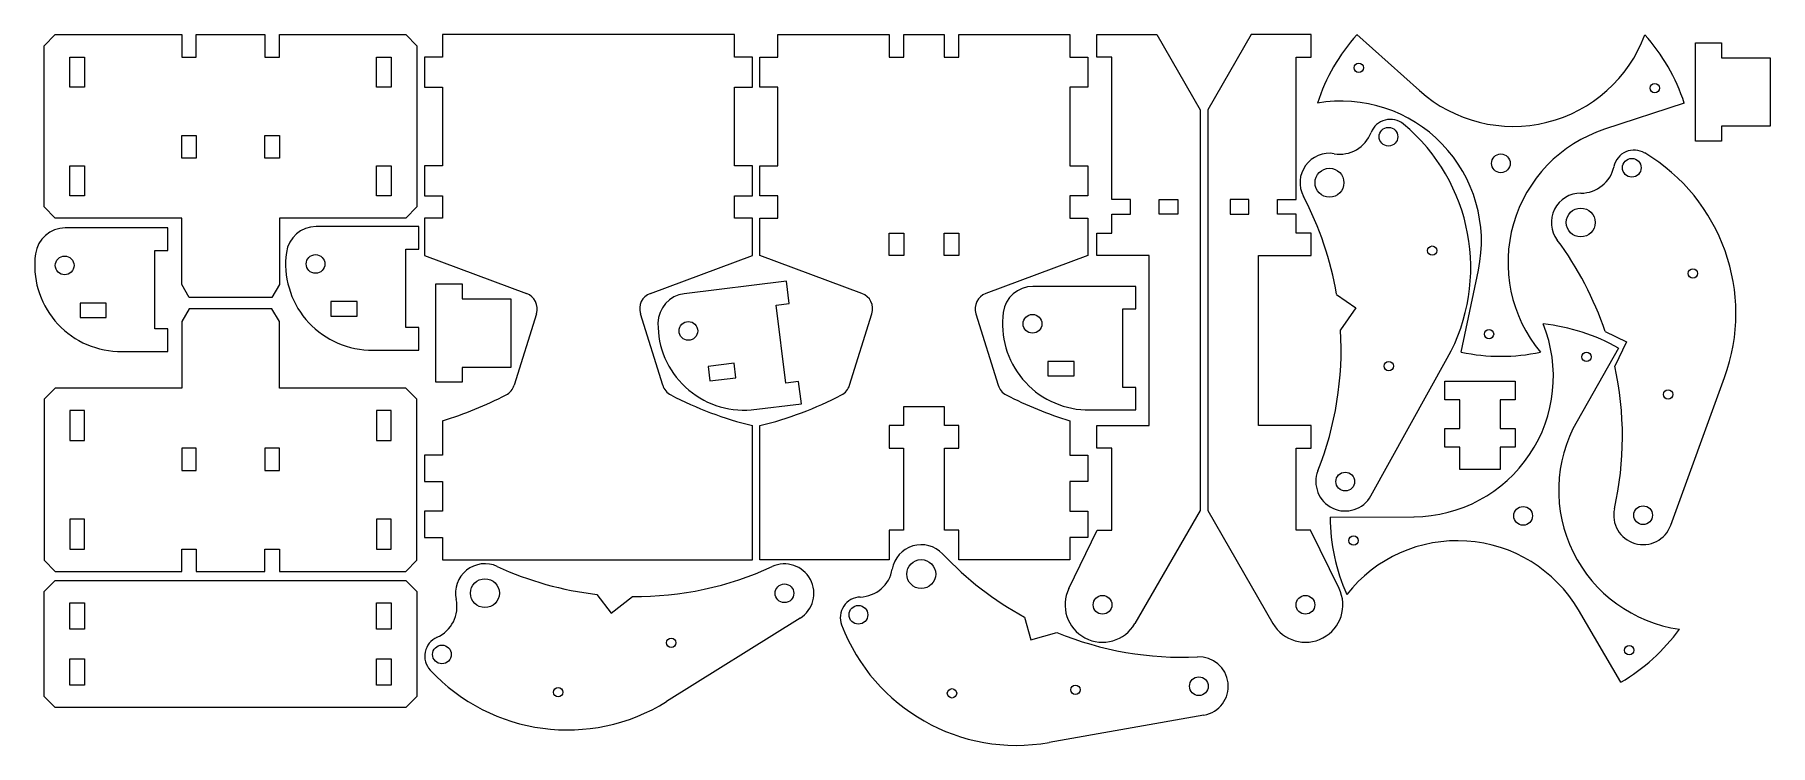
# Model space of a CAD drawing. Header units: inches. Extents: x 2.5 to 25.6, y 4.9 to 14.3.
import ezdxf

# ---------------------------------------------------------------- set-up
doc = ezdxf.new("R2010")
doc.units = ezdxf.units.IN
doc.header["$MEASUREMENT"] = 0

msp = doc.modelspace()

# ---------------------------------------------------------------- linework, layer by layer
at = {"color": 7, "linetype": 'Continuous', "lineweight": 15}
for p, q in [((2.731, 14.35), (2.581, 14.2)), ((2.581, 12.047), (2.581, 14.2)), ((2.731, 14.35), (4.419, 14.35)), ((4.419, 14.35), (4.419, 14.05)), ((4.614, 14.05), (4.614, 14.35)), ((4.614, 14.35), (5.529, 14.35)), ((5.529, 14.35), (5.529, 14.05)), ((5.724, 14.05), (5.724, 14.35)), ((5.724, 14.35), (7.411, 14.35)), ((7.561, 14.2), (7.411, 14.35)), ((7.561, 14.2), (7.561, 12.047)), ((7.901, 14.35), (7.901, 14.05)), ((11.801, 14.35), (7.901, 14.35)), ((11.801, 14.05), (11.801, 14.35)), ((12.381, 14.05), (12.381, 14.35)), ((12.381, 14.35), (13.867, 14.35)), ((13.867, 14.35), (13.867, 14.05)), ((14.062, 14.35), (14.601, 14.35)), ((14.062, 14.05), (14.062, 14.35)), ((14.601, 14.35), (14.601, 14.05)), ((14.796, 14.35), (16.281, 14.35)), ((14.796, 14.05), (14.796, 14.35)), ((16.281, 14.35), (16.281, 14.05)), ((16.642, 14.05), (16.642, 14.35)), ((16.642, 14.35), (17.442, 14.35)), ((17.442, 14.35), (18.022, 13.345)), ((18.702, 14.35), (18.122, 13.345)), ((19.502, 14.35), (18.702, 14.35)), ((19.502, 14.05), (19.502, 14.35)), ((20.115, 14.35), (20.95, 13.602)), ((24.636, 12.925), (24.636, 14.24)), ((24.636, 14.24), (24.986, 14.24)), ((24.986, 14.24), (24.986, 14.04)), ((2.926, 14.05), (3.121, 14.05)), ((2.926, 13.65), (2.926, 14.05)), ((3.121, 14.05), (3.121, 13.65)), ((4.419, 14.05), (4.614, 14.05)), ((5.529, 14.05), (5.724, 14.05)), ((7.021, 14.05), (7.216, 14.05)), ((7.021, 13.65), (7.021, 14.05)), ((7.216, 14.05), (7.216, 13.65)), ((7.661, 14.05), (7.661, 13.65)), ((7.901, 14.05), (7.661, 14.05)), ((12.041, 14.05), (11.801, 14.05)), ((12.041, 13.65), (12.041, 14.05)), ((12.141, 14.05), (12.381, 14.05)), ((12.141, 13.65), (12.141, 14.05)), ((13.867, 14.05), (14.062, 14.05)), ((14.601, 14.05), (14.796, 14.05)), ((16.281, 14.05), (16.521, 14.05)), ((16.521, 14.05), (16.521, 13.65)), ((16.842, 14.05), (16.642, 14.05)), ((16.842, 12.147), (16.842, 14.05)), ((19.302, 12.147), (19.302, 14.05)), ((19.302, 14.05), (19.502, 14.05)), ((24.986, 14.04), (25.636, 14.04)), ((25.636, 14.04), (25.636, 13.125)), ((3.121, 13.65), (2.926, 13.65)), ((7.216, 13.65), (7.021, 13.65)), ((7.661, 13.65), (7.901, 13.65)), ((7.901, 13.65), (7.901, 12.597)), ((11.801, 13.65), (12.041, 13.65)), ((11.801, 12.597), (11.801, 13.65)), ((12.381, 13.65), (12.141, 13.65)), ((12.381, 12.597), (12.381, 13.65)), ((16.281, 13.65), (16.281, 12.597)), ((16.521, 13.65), (16.281, 13.65)), ((18.022, 13.345), (18.022, 7.988)), ((18.122, 13.345), (18.122, 7.988)), ((24.487, 13.435), (23.422, 13.085)), ((4.419, 13), (4.614, 13)), ((4.419, 12.7), (4.419, 13)), ((4.614, 13), (4.614, 12.7)), ((5.529, 12.7), (5.529, 13)), ((5.529, 13), (5.724, 13)), ((5.724, 13), (5.724, 12.7)), ((24.986, 13.125), (24.986, 12.925)), ((25.636, 13.125), (24.986, 13.125)), ((24.986, 12.925), (24.636, 12.925)), ((2.926, 12.597), (3.121, 12.597)), ((2.926, 12.197), (2.926, 12.597)), ((3.121, 12.597), (3.121, 12.197)), ((4.614, 12.7), (4.419, 12.7)), ((5.724, 12.7), (5.529, 12.7)), ((7.021, 12.597), (7.216, 12.597)), ((7.021, 12.197), (7.021, 12.597)), ((7.216, 12.597), (7.216, 12.197)), ((7.661, 12.597), (7.661, 12.197)), ((7.901, 12.597), (7.661, 12.597)), ((12.041, 12.597), (11.801, 12.597)), ((12.041, 12.197), (12.041, 12.597)), ((12.141, 12.597), (12.381, 12.597)), ((12.141, 12.197), (12.141, 12.597)), ((16.281, 12.597), (16.521, 12.597)), ((16.521, 12.597), (16.521, 12.197)), ((3.121, 12.197), (2.926, 12.197)), ((7.216, 12.197), (7.021, 12.197)), ((7.661, 12.197), (7.901, 12.197)), ((7.901, 12.197), (7.901, 11.897)), ((11.801, 12.197), (12.041, 12.197)), ((11.801, 11.897), (11.801, 12.197)), ((12.381, 12.197), (12.141, 12.197)), ((12.381, 11.897), (12.381, 12.197)), ((16.521, 12.197), (16.281, 12.197)), ((16.281, 12.197), (16.281, 11.897)), ((17.092, 12.147), (16.842, 12.147)), ((17.092, 11.952), (17.092, 12.147)), ((17.472, 11.952), (17.472, 12.147)), ((17.472, 12.147), (17.722, 12.147)), ((17.722, 12.147), (17.722, 11.952)), ((18.672, 12.147), (18.422, 12.147)), ((18.422, 12.147), (18.422, 11.952)), ((18.672, 11.952), (18.672, 12.147)), ((19.052, 12.147), (19.302, 12.147)), ((19.052, 11.952), (19.052, 12.147)), ((2.581, 12.047), (2.731, 11.897)), ((4.419, 11.897), (2.731, 11.897)), ((4.419, 11.01), (4.419, 11.897)), ((7.411, 11.897), (5.724, 11.897)), ((5.724, 11.897), (5.724, 11.01)), ((7.411, 11.897), (7.561, 12.047)), ((7.661, 11.897), (7.661, 11.397)), ((7.901, 11.897), (7.661, 11.897)), ((12.041, 11.897), (11.801, 11.897)), ((12.041, 11.397), (12.041, 11.897)), ((12.141, 11.897), (12.381, 11.897)), ((12.141, 11.397), (12.141, 11.897)), ((16.281, 11.897), (16.521, 11.897)), ((16.521, 11.897), (16.521, 11.397)), ((16.842, 11.697), (16.842, 11.952)), ((16.842, 11.952), (17.092, 11.952)), ((17.722, 11.952), (17.472, 11.952)), ((18.422, 11.952), (18.672, 11.952)), ((19.302, 11.952), (19.052, 11.952)), ((19.302, 11.697), (19.302, 11.952)), ((4.236, 11.766), (2.863, 11.766)), ((4.236, 11.466), (4.236, 11.766)), ((7.587, 11.785), (6.214, 11.785)), ((7.587, 11.485), (7.587, 11.785)), ((13.867, 11.697), (14.062, 11.697)), ((13.867, 11.397), (13.867, 11.697)), ((14.062, 11.697), (14.062, 11.397)), ((14.601, 11.697), (14.796, 11.697)), ((14.601, 11.397), (14.601, 11.697)), ((14.796, 11.697), (14.796, 11.397)), ((16.642, 11.397), (16.642, 11.697)), ((16.642, 11.697), (16.842, 11.697)), ((19.502, 11.697), (19.302, 11.697)), ((19.502, 11.397), (19.502, 11.697)), ((4.061, 11.466), (4.236, 11.466)), ((4.061, 10.416), (4.061, 11.466)), ((7.412, 11.485), (7.587, 11.485)), ((7.412, 10.435), (7.412, 11.485)), ((7.661, 11.397), (9.024, 10.891)), ((10.679, 10.891), (12.041, 11.397)), ((13.504, 10.891), (12.141, 11.397)), ((14.062, 11.397), (13.867, 11.397)), ((14.796, 11.397), (14.601, 11.397)), ((16.521, 11.397), (15.159, 10.891)), ((17.342, 11.397), (16.642, 11.397)), ((17.342, 9.124), (17.342, 11.397)), ((18.802, 11.397), (19.502, 11.397)), ((18.802, 9.124), (18.802, 11.397)), ((21.509, 10.105), (21.739, 11.203)), ((4.519, 10.837), (4.419, 11.01)), ((5.724, 11.01), (5.624, 10.837)), ((7.815, 11.018), (8.165, 11.018)), ((7.815, 9.703), (7.815, 11.018)), ((8.165, 11.018), (8.165, 10.818)), ((12.495, 11.054), (11.132, 10.887)), ((12.531, 10.757), (12.495, 11.054)), ((17.162, 10.985), (15.788, 10.985)), ((17.162, 10.685), (17.162, 10.985)), ((3.411, 10.763), (3.061, 10.763)), ((3.061, 10.763), (3.061, 10.568)), ((3.411, 10.568), (3.411, 10.763)), ((4.519, 10.687), (4.419, 10.514)), ((5.624, 10.837), (4.519, 10.837)), ((5.624, 10.687), (4.519, 10.687)), ((5.724, 10.514), (5.624, 10.687)), ((6.762, 10.783), (6.412, 10.783)), ((6.412, 10.783), (6.412, 10.588)), ((6.762, 10.588), (6.762, 10.783)), ((8.165, 10.818), (8.815, 10.818)), ((8.815, 10.818), (8.815, 9.903)), ((12.358, 10.735), (12.531, 10.757)), ((12.486, 9.693), (12.358, 10.735)), ((16.987, 10.685), (17.162, 10.685)), ((16.987, 9.635), (16.987, 10.685)), ((19.842, 10.879), (20.101, 10.7)), ((20.101, 10.7), (19.897, 10.404)), ((3.061, 10.568), (3.411, 10.568)), ((4.419, 10.514), (4.419, 9.627)), ((5.724, 9.627), (5.724, 10.514)), ((6.412, 10.588), (6.762, 10.588)), ((7.587, 10.435), (7.412, 10.435)), ((7.587, 10.135), (7.587, 10.435)), ((9.157, 10.619), (8.859, 9.664)), ((10.843, 9.664), (10.545, 10.619)), ((13.339, 9.664), (13.637, 10.619)), ((15.025, 10.619), (15.323, 9.664)), ((4.236, 10.416), (4.061, 10.416)), ((4.236, 10.116), (4.236, 10.416)), ((23.43, 10.381), (23.714, 10.245)), ((23.714, 10.245), (23.558, 9.92)), ((3.561, 10.116), (4.236, 10.116)), ((6.912, 10.135), (7.587, 10.135)), ((16.337, 9.983), (15.987, 9.983)), ((15.987, 9.983), (15.987, 9.788)), ((16.337, 9.788), (16.337, 9.983)), ((20.302, 8.186), (21.321, 10.024)), ((23.608, 10.161), (23.055, 9.185)), ((8.815, 9.903), (8.165, 9.903)), ((8.165, 9.903), (8.165, 9.703)), ((11.798, 9.959), (11.451, 9.916)), ((11.451, 9.916), (11.474, 9.723)), ((11.474, 9.723), (11.822, 9.765)), ((11.822, 9.765), (11.798, 9.959)), ((15.987, 9.788), (16.337, 9.788)), ((24.306, 7.793), (25.025, 9.768)), ((2.731, 9.627), (2.581, 9.477)), ((4.419, 9.627), (2.731, 9.627)), ((7.411, 9.627), (5.724, 9.627)), ((7.561, 9.477), (7.411, 9.627)), ((8.165, 9.703), (7.815, 9.703)), ((12.659, 9.714), (12.486, 9.693)), ((12.696, 9.417), (12.659, 9.714)), ((17.162, 9.635), (16.987, 9.635)), ((17.162, 9.335), (17.162, 9.635)), ((21.288, 9.718), (22.227, 9.718)), ((21.288, 9.468), (21.288, 9.718)), ((22.227, 9.718), (22.227, 9.468)), ((2.581, 9.477), (2.581, 7.325)), ((2.926, 9.327), (2.926, 8.927)), ((3.121, 9.327), (2.926, 9.327)), ((3.121, 8.927), (3.121, 9.327)), ((7.021, 9.327), (7.021, 8.927)), ((7.216, 9.327), (7.021, 9.327)), ((7.216, 8.927), (7.216, 9.327)), ((7.561, 7.325), (7.561, 9.477)), ((12.026, 9.334), (12.696, 9.417)), ((14.606, 9.374), (14.057, 9.374)), ((14.057, 9.374), (14.057, 9.124)), ((14.606, 9.124), (14.606, 9.374)), ((16.487, 9.335), (17.162, 9.335)), ((21.488, 9.468), (21.288, 9.468)), ((21.488, 9.088), (21.488, 9.468)), ((22.027, 9.468), (22.027, 9.088)), ((22.227, 9.468), (22.027, 9.468)), ((7.901, 9.189), (7.901, 8.729)), ((12.041, 7.329), (12.041, 9.124)), ((12.141, 7.329), (12.141, 9.124)), ((13.867, 9.124), (13.867, 8.824)), ((14.057, 9.124), (13.867, 9.124)), ((14.796, 9.124), (14.606, 9.124)), ((14.796, 8.824), (14.796, 9.124)), ((16.281, 9.189), (16.281, 8.729)), ((16.642, 8.824), (16.642, 9.124)), ((16.642, 9.124), (17.342, 9.124)), ((19.502, 9.124), (18.802, 9.124)), ((19.502, 8.824), (19.502, 9.124)), ((21.288, 9.088), (21.488, 9.088)), ((21.288, 8.838), (21.288, 9.088)), ((22.027, 9.088), (22.227, 9.088)), ((22.227, 9.088), (22.227, 8.838)), ((2.926, 8.927), (3.121, 8.927)), ((4.614, 8.825), (4.419, 8.825)), ((4.419, 8.825), (4.419, 8.525)), ((4.614, 8.525), (4.614, 8.825)), ((5.724, 8.825), (5.529, 8.825)), ((5.529, 8.825), (5.529, 8.525)), ((5.724, 8.525), (5.724, 8.825)), ((7.021, 8.927), (7.216, 8.927)), ((13.867, 8.824), (14.057, 8.824)), ((14.057, 8.824), (14.057, 7.729)), ((14.606, 8.824), (14.796, 8.824)), ((14.606, 7.729), (14.606, 8.824)), ((16.842, 8.824), (16.642, 8.824)), ((16.842, 7.729), (16.842, 8.824)), ((19.302, 7.729), (19.302, 8.824)), ((19.302, 8.824), (19.502, 8.824)), ((21.488, 8.838), (21.288, 8.838)), ((21.488, 8.538), (21.488, 8.838)), ((22.227, 8.838), (22.027, 8.838)), ((22.027, 8.838), (22.027, 8.538)), ((7.661, 8.729), (7.661, 8.379)), ((7.901, 8.729), (7.661, 8.729)), ((16.281, 8.729), (16.521, 8.729)), ((16.521, 8.729), (16.521, 8.379)), ((4.419, 8.525), (4.614, 8.525)), ((5.529, 8.525), (5.724, 8.525)), ((7.661, 8.379), (7.901, 8.379)), ((7.901, 8.379), (7.901, 7.979)), ((16.281, 8.379), (16.281, 7.979)), ((16.521, 8.379), (16.281, 8.379)), ((22.027, 8.538), (21.488, 8.538)), ((7.661, 7.979), (7.661, 7.629)), ((7.901, 7.979), (7.661, 7.979)), ((16.281, 7.979), (16.521, 7.979)), ((16.521, 7.979), (16.521, 7.629)), ((18.022, 7.988), (17.15, 6.479)), ((18.122, 7.988), (18.994, 6.479)), ((19.756, 7.899), (20.877, 7.907)), ((3.121, 7.875), (2.926, 7.875)), ((2.926, 7.875), (2.926, 7.475)), ((3.121, 7.475), (3.121, 7.875)), ((7.021, 7.875), (7.021, 7.475)), ((7.216, 7.875), (7.021, 7.875)), ((7.216, 7.475), (7.216, 7.875)), ((13.867, 7.729), (13.867, 7.329)), ((14.057, 7.729), (13.867, 7.729)), ((14.796, 7.729), (14.606, 7.729)), ((14.796, 7.329), (14.796, 7.729)), ((16.267, 6.947), (16.647, 7.729)), ((16.647, 7.729), (16.842, 7.729)), ((19.497, 7.729), (19.302, 7.729)), ((19.876, 6.947), (19.497, 7.729)), ((2.926, 7.475), (3.121, 7.475)), ((4.419, 7.475), (4.614, 7.475)), ((4.419, 7.175), (4.419, 7.475)), ((4.614, 7.475), (4.614, 7.175)), ((5.529, 7.475), (5.724, 7.475)), ((5.529, 7.175), (5.529, 7.475)), ((5.724, 7.475), (5.724, 7.175)), ((7.021, 7.475), (7.216, 7.475)), ((7.661, 7.629), (7.901, 7.629)), ((7.901, 7.629), (7.901, 7.329)), ((16.281, 7.629), (16.281, 7.329)), ((16.521, 7.629), (16.281, 7.629)), ((2.581, 7.325), (2.731, 7.175)), ((7.411, 7.175), (7.561, 7.325)), ((7.901, 7.329), (12.041, 7.329)), ((13.867, 7.329), (12.141, 7.329)), ((16.281, 7.329), (14.796, 7.329)), ((2.731, 7.055), (2.581, 6.905)), ((2.731, 7.175), (4.419, 7.175)), ((2.731, 7.055), (7.411, 7.055)), ((4.614, 7.175), (5.529, 7.175)), ((5.724, 7.175), (7.411, 7.175)), ((7.561, 6.905), (7.411, 7.055)), ((2.581, 5.505), (2.581, 6.905)), ((2.926, 6.755), (3.121, 6.755)), ((2.926, 6.405), (2.926, 6.755)), ((3.121, 6.755), (3.121, 6.405)), ((7.021, 6.755), (7.216, 6.755)), ((7.021, 6.405), (7.021, 6.755)), ((7.216, 6.755), (7.216, 6.405)), ((7.561, 6.905), (7.561, 5.505)), ((9.963, 6.869), (10.156, 6.619)), ((10.156, 6.619), (10.441, 6.839)), ((12.677, 6.55), (10.895, 5.437)), ((15.675, 6.566), (15.76, 6.263)), ((23.641, 5.693), (23.073, 6.66)), ((3.121, 6.405), (2.926, 6.405)), ((7.216, 6.405), (7.021, 6.405)), ((15.76, 6.263), (16.107, 6.36)), ((2.926, 5.655), (2.926, 6.005)), ((2.926, 6.005), (3.121, 6.005)), ((3.121, 6.005), (3.121, 5.655)), ((7.021, 5.655), (7.021, 6.005)), ((7.021, 6.005), (7.216, 6.005)), ((7.216, 6.005), (7.216, 5.655)), ((3.121, 5.655), (2.926, 5.655)), ((7.216, 5.655), (7.021, 5.655)), ((2.581, 5.505), (2.731, 5.355)), ((7.411, 5.355), (2.731, 5.355)), ((7.411, 5.355), (7.561, 5.505)), ((18.072, 5.254), (16.003, 4.889))]:
    msp.add_line(p, q, dxfattribs=at)
for centre, radius in [((20.14, 13.907), 0.0625), ((24.092, 13.635), 0.0625), ((20.536, 12.986), 0.125), ((22.037, 12.63), 0.125), ((19.748, 12.371), 0.193), ((23.786, 12.571), 0.125), ((23.104, 11.839), 0.193), ((2.856, 11.266), 0.125), ((6.207, 11.285), 0.125), ((21.121, 11.463), 0.0625), ((24.602, 11.158), 0.0625), ((11.186, 10.39), 0.125), ((15.782, 10.485), 0.125), ((21.879, 10.348), 0.0625), ((20.54, 9.92), 0.0625), ((23.181, 10.043), 0.0625), ((24.27, 9.542), 0.0625), ((19.959, 8.376), 0.125), ((22.335, 7.918), 0.125), ((23.937, 7.927), 0.125), ((20.071, 7.588), 0.0625), ((14.296, 7.14), 0.193), ((8.469, 6.885), 0.193), ((12.469, 6.883), 0.125), ((16.717, 6.729), 0.125), ((19.427, 6.729), 0.125), ((13.457, 6.596), 0.125), ((10.958, 6.222), 0.0625), ((7.895, 6.066), 0.125), ((23.752, 6.122), 0.0625), ((9.447, 5.561), 0.0625), ((14.707, 5.546), 0.0625), ((16.356, 5.594), 0.0625), ((18.004, 5.641), 0.125)]:
    msp.add_circle(centre, radius, dxfattribs=at)
for centre, radius, start, end in [((22.037, 12.63), 2.579, 138.1866, 161.8134), ((22.201, 14.999), 1.875, 228.1866, 339.7263), ((22.037, 12.63), 2.579, 18.1866, 41.8134), ((19.903, 11.587), 1.875, 348.1866, 99.7263), ((20.561, 12.943), 0.275, 50.1222, 159.0983), ((19.884, 13.202), 0.45, 260.7268, 339.0983), ((19.135, 11.236), 2.5, 331, 50.1222), ((24.007, 11.304), 1.875, 108.1866, 219.7263), ((19.748, 12.371), 0.393, 80.7268, 207.6879), ((23.817, 12.532), 0.275, 59.1222, 168.0983), ((22.676, 10.623), 2.5, 340, 59.1222), ((23.108, 12.682), 0.45, 269.7268, 348.0983), ((15.504, 10.144), 4.4, 9.6252, 27.6879), ((23.104, 11.839), 0.392, 89.7268, 216.6879), ((2.863, 11.366), 0.4, 90, 172.3472), ((6.214, 11.385), 0.4, 90, 172.3472), ((19.261, 8.976), 4.4, 18.6252, 36.6879), ((3.607, 11.266), 1.151, 172.3472, 267.7136), ((6.958, 11.285), 1.151, 172.3472, 267.7136), ((15.788, 10.585), 0.4, 90, 172.3472), ((8.947, 10.685), 0.22, 342.6942, 69.6072), ((10.755, 10.685), 0.22, 110.3928, 197.3058), ((11.18, 10.49), 0.4, 97, 179.3472), ((13.427, 10.685), 0.22, 342.6942, 69.6072), ((15.235, 10.685), 0.22, 110.3928, 197.3058), ((11.931, 10.481), 1.151, 179.3472, 274.7136), ((16.532, 10.485), 1.151, 172.3472, 267.7136), ((20.864, 9.782), 1.875, 270.4167, 21.9564), ((22.335, 7.918), 2.579, 60.4167, 84.0435), ((15.504, 10.144), 4.4, 338.3571, 3.3942), ((22.037, 12.63), 2.579, 258.1866, 281.8134), ((19.261, 8.976), 4.4, 347.3571, 12.3942), ((6.501, 13.85), 4.866, 286.7197, 297.5399), ((8.649, 9.73), 0.22, 297.5399, 342.6942), ((11.053, 9.73), 0.22, 197.3058, 242.4601), ((13.201, 13.85), 4.866, 242.4601, 256.2096), ((10.981, 13.85), 4.866, 283.7904, 297.5399), ((13.129, 9.73), 0.22, 297.5399, 342.6942), ((15.533, 9.73), 0.22, 197.3058, 242.4601), ((17.681, 13.85), 4.866, 242.4601, 253.2803), ((24.685, 8.26), 1.875, 150.4167, 261.9564), ((19.959, 8.376), 0.393, 158.3571, 331), ((22.335, 7.918), 2.579, 180.4167, 204.0435), ((23.937, 7.927), 0.393, 167.3571, 340), ((14.296, 7.14), 0.393, 43.3121, 170.2732), ((21.456, 5.711), 1.875, 30.4167, 141.9564), ((8.469, 6.885), 0.393, 65.3121, 192.2732), ((10.471, 11.239), 4.4, 245.3121, 263.3748), ((10.471, 11.239), 4.4, 269.6058, 294.6429), ((12.469, 6.883), 0.393, 302, 114.6429), ((13.466, 7.283), 0.45, 271.9017, 350.2732), ((17.783, 10.428), 4.4, 223.3121, 241.3748), ((7.646, 6.706), 0.45, 293.9017, 12.2732), ((13.49, 6.558), 0.275, 91.9017, 200.8778), ((16.717, 6.729), 0.5, 154.0996, 330), ((19.427, 6.729), 0.5, 210, 25.9004), ((7.94, 6.043), 0.275, 113.9017, 222.8778), ((15.569, 7.351), 2.5, 200.8778, 280), ((17.783, 10.428), 4.4, 247.6058, 272.6429), ((22.335, 7.918), 2.579, 300.4167, 324.0435), ((18.004, 5.641), 0.393, 280, 92.6429), ((9.57, 7.557), 2.5, 222.8778, 302)]:
    msp.add_arc(centre, radius, start, end, dxfattribs=at)

doc.saveas('drawing.dxf')
